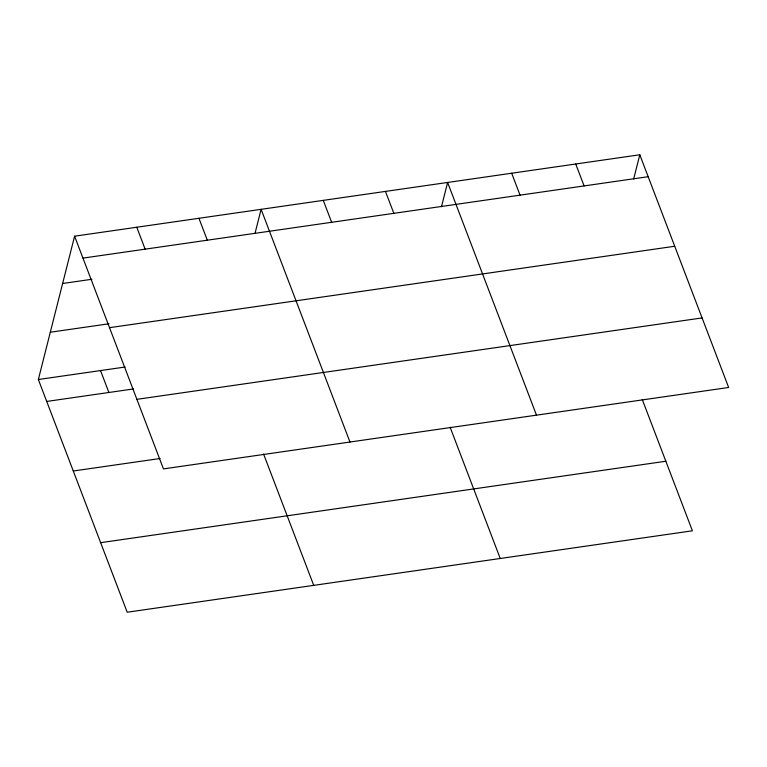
<?xml version="1.0" encoding="UTF-8"?>
<svg xmlns="http://www.w3.org/2000/svg" width="767" height="767" viewBox="0 0 767 767"><rect width="100%" height="100%" fill="white"/><g stroke="black" fill="none" stroke-linecap="round" stroke-linejoin="round"><path stroke-width="1.15" d="M642.267 399.502L692.409 530.802L127.207 612.229L38.35 379.521L74.591 236.198L639.793 154.771L728.65 387.479L163.457 468.896L74.591 236.198M254.98 233.552L261.106 209.324L349.973 442.032M441.495 206.678L447.621 182.46L536.488 415.158M633.667 178.999L639.793 154.771M82.97 258.115L648.163 176.698M62.635 283.493L91.963 279.265M50.315 332.226L108.962 323.779M109.528 327.672L674.72 246.255M38.35 379.521L125.155 367.019M46.72 401.448L133.525 388.936M136.89 399.339L702.093 317.922M73.287 471.005L160.092 458.503M100.65 542.672L665.842 461.245M575.729 164.004L584.109 185.921M511.675 173.227L520.045 195.154M385.456 191.414L393.826 213.331M450.104 427.19L500.237 558.491M323.281 200.369L331.651 222.286M198.941 218.279L207.311 240.205M263.589 454.054L313.722 585.355M136.766 227.243L145.136 249.16M100.525 370.566L108.895 392.493"/></g></svg>
